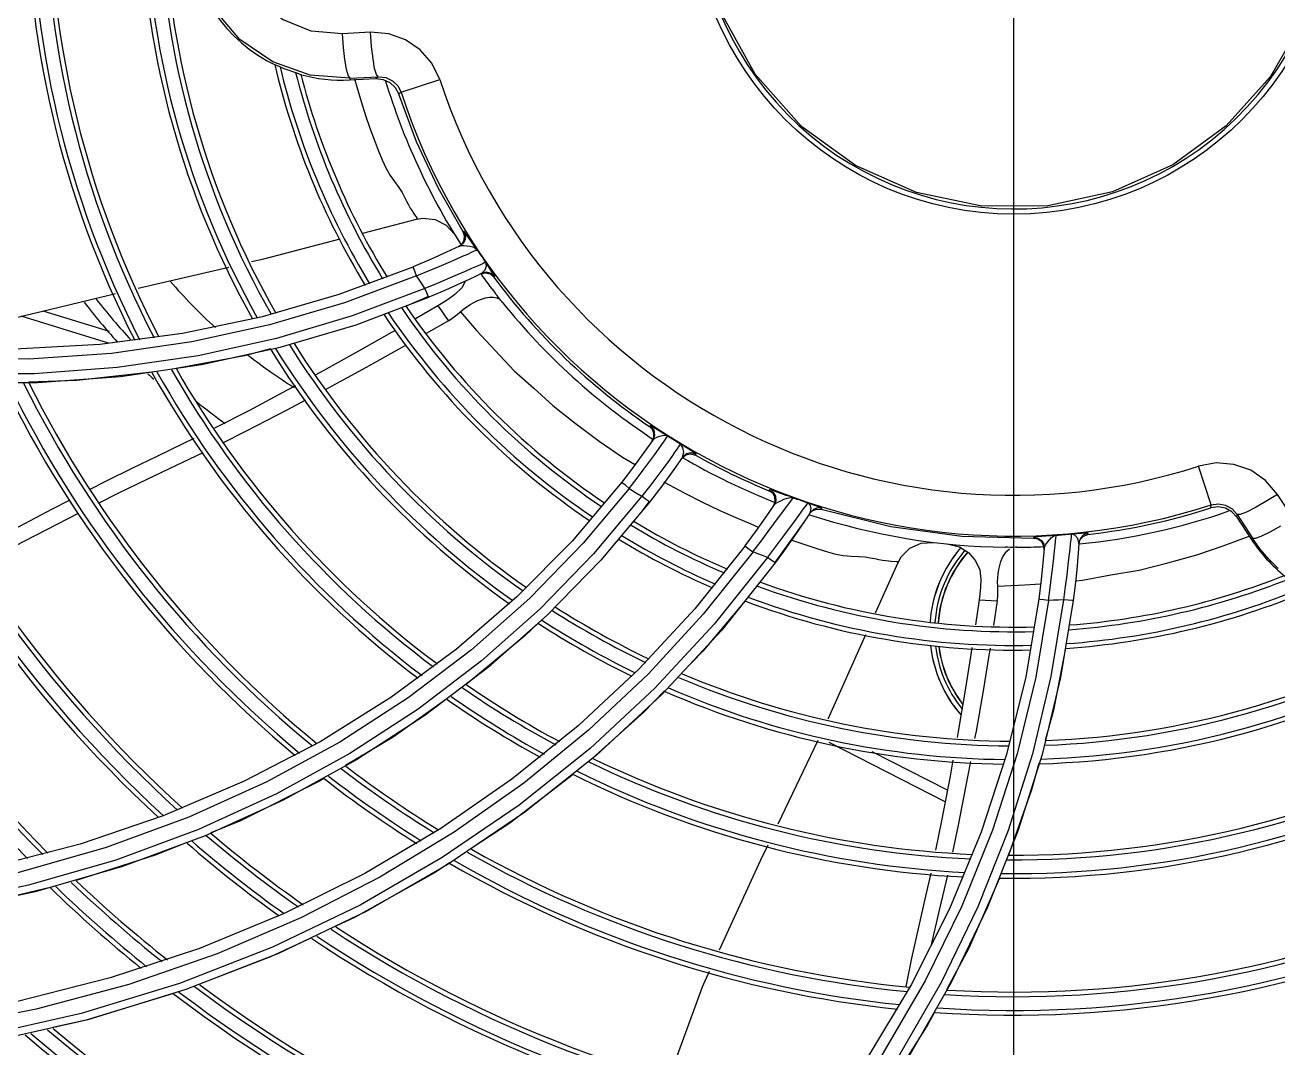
# Model space of a CAD drawing. Header units: metres. Extents: x -367 to 374, y -238 to 224.
# Drawn here: x 348.5686 to 348.6785, y 176.6594 to 176.7491 of the extents above; entities that cross this region are included whole.
import ezdxf
from ezdxf.enums import TextEntityAlignment as Align

# ---------------------------------------------------------------- set-up
doc = ezdxf.new("R2010")
doc.units = ezdxf.units.M
for name, color, linetype in [('ELE-ALIMENTADORES', 160, 'Continuous'), ('LA_BAU_BASES GERAIS_R00$0$ARQ-XREF-ATT', 8, 'Continuous'), ('LA_BAU_BASES GERAIS_R00$0$BASE', 253, 'Continuous'), ('LA_BAU_BASES GERAIS_R00$0$dutos', 31, 'Continuous')]:
    doc.layers.add(name, color=color, linetype=linetype)
doc.styles.add('LA_BAU_BASES GERAIS_R00$0$R60-125-RS', font='romans.shx', dxfattribs={"height": 0.19})
doc.styles.add('LA_BAU_BASES GERAIS_R00$0$R80-100-RS', font='romans.shx', dxfattribs={"height": 0.203})

# ---------------------------------------------------------------- blocks, each defined once
blk = doc.blocks.new('LA_BAU_BASES GERAIS_R00$0$A$C2E3D5B4E')
at = {"layer": 'LA_BAU_BASES GERAIS_R00$0$dutos', "color": 251}
for p, q in [((-18.09466975517489, -1.411698769665861), (-18.09466975517489, -0.9613959335153481)), ((-18.15107520845197, -1.201505831412021), (-18.15356658342648, -1.201641752663988)), ((-18.15356658341625, -1.201641752662624), (-18.15347647675321, -1.202840013029061)), ((-18.15347647675321, -1.202840013029061), (-18.15335543988044, -1.203887421832121)), ((-18.15288802080147, -1.205535843847599), (-18.15041650158116, -1.205401005859756)), ((-18.15288802080147, -1.205535843847599), (-18.1528802971128, -1.205682923743723)), ((-18.15288029711792, -1.205682923743723), (-18.15060368993034, -1.205563370978041)), ((-18.15041650158116, -1.205401005859756), (-18.15060368993034, -1.205563370978041)), ((-18.14839984347896, -1.206763066599876), (-18.14500171515749, -1.205646453842462)), ((-18.14839984480318, -1.206763066966857), (-18.14860004195077, -1.206932517296252)), ((-18.15174539610484, -1.219107675868315), (-18.1470295747572, -1.217883746680116)), ((-18.1470295747572, -1.217883746680116), (-18.14703368989581, -1.217884898529235)), ((-18.1429654885485, -1.219002820015874), (-18.14287999251189, -1.218962149326842)), ((-18.14283863549736, -1.219357854972884), (-18.1429654885485, -1.219002820015874)), ((-18.14286773466063, -1.219731489058802), (-18.14283863549736, -1.219357854972884)), ((-18.1433462711384, -1.220290201389332), (-18.14304652933436, -1.220060966953213)), ((-18.14304652933436, -1.220060966953213), (-18.14286773466063, -1.219731489058802)), ((-18.17143759242447, -1.223941613148043), (-18.16351024692824, -1.222083422693856)), ((-18.15382184708574, -1.224473890066463), (-18.14733878755987, -1.22206292997015)), ((-18.14177626568096, -1.222031038464763), (-18.1422154737229, -1.222223674927307)), ((-18.14130112961811, -1.222637133318301), (-18.14180955169195, -1.222881466180013)), ((-18.14139597819292, -1.222683011633478), (-18.14099402543127, -1.222593407932607)), ((-18.14130101717569, -1.222637395215486), (-18.14102250741109, -1.222338998872317)), ((-18.14099402543127, -1.222593407932607), (-18.14059563622243, -1.222691384468533)), ((-18.14059563622243, -1.222691384468533), (-18.14028139861773, -1.222956966631216)), ((-18.14028139876905, -1.222956966741719), (-18.14018641366283, -1.22291081469956)), ((-18.16056046213725, -1.226421170480251), (-18.15382184708574, -1.224473890066463)), ((-18.15234757618384, -1.227144982690504), (-18.14595570598919, -1.224736619940529)), ((-18.14597971825469, -1.224680727913153), (-18.1479583248572, -1.225530175928895)), ((-18.17396071560847, -1.227732259897664), (-18.17979669175656, -1.225943610851289)), ((-18.14516380351733, -1.225495068199223), (-18.1471434143009, -1.226632276104908)), ((-18.17405516415681, -1.228749220025463), (-18.18170433804733, -1.226404849994367)), ((-18.16755568105771, -1.227887605041985), (-18.16056046213725, -1.226421170480251)), ((-18.15900128608826, -1.229120608524397), (-18.15234757618384, -1.227144982690504)), ((-18.14424307740251, -1.22679038647783), (-18.1461892597398, -1.227915168841434)), ((-18.17480052619953, -1.228848030206052), (-18.16755568105771, -1.227887605041985)), ((-18.1658925346203, -1.230639693904038), (-18.15900128608826, -1.229120608524397)), ((-18.17299566610927, -1.23167896289641), (-18.1658925346203, -1.230639693904038)), ((-18.18777126917348, -1.232232412062046), (-18.18029191973119, -1.232217166091402)), ((-18.18029191973119, -1.232217166091402), (-18.17299566610927, -1.23167896289641)), ((-18.1266079585663, -1.236077288008516), (-18.12655244740336, -1.235997696835227)), ((-18.12635966242453, -1.236330733153579), (-18.1266079585663, -1.236077288008516)), ((-18.12637639674415, -1.237337171346724), (-18.12623444817814, -1.237011671553034)), ((-18.12614885976575, -1.238521666237546), (-18.12579719782514, -1.238029020825877)), ((-18.12437855382166, -1.238294227266749), (-18.12466273821474, -1.238694859344548)), ((-18.12376963319946, -1.238843475051624), (-18.12343824958316, -1.23855437201081)), ((-18.12371206956459, -1.238760888437071), (-18.12361253242716, -1.238333994628363)), ((-18.12343824958316, -1.23855437201081), (-18.12301145866809, -1.238456628730717)), ((-18.12301145866809, -1.238456628730717), (-18.12258769873279, -1.238572608039419)), ((-18.12258770563653, -1.238572620274397), (-18.12253028984128, -1.238489765725888)), ((-18.07736025600025, -1.242950108298999), (-18.07845498353572, -1.239544872386148)), ((-18.12904463459097, -1.240950440858057), (-18.1334061771056, -1.246109504272852)), ((-18.11608342438319, -1.241617184537233), (-18.11613553161385, -1.241694863926284)), ((-18.11580942466014, -1.241923084265352), (-18.11613553161385, -1.241694863926284)), ((-18.07153471436993, -1.242023168124604), (-18.0725563684781, -1.242655779484892)), ((-18.07017984140361, -1.244118339500517), (-18.07153471436993, -1.242023168124604)), ((-18.17669921263814, -1.243701280979792), (-18.18233928764096, -1.246596994661729)), ((-18.12659755441382, -1.242690824098815), (-18.1308723010925, -1.24778221732339)), ((-18.12664239908349, -1.242657074770875), (-18.12727529647884, -1.243498041839928)), ((-18.11567706382436, -1.242953569646659), (-18.11573021059928, -1.243032263843531)), ((-18.11572963318042, -1.243031408112699), (-18.11558575237098, -1.242661325475353)), ((-18.11520547973919, -1.243934020224231), (-18.1143153032757, -1.242735963386792)), ((-18.11312172864609, -1.243297588085795), (-18.11355957706598, -1.243885035223855)), ((-18.11287653558929, -1.242966492452695), (-18.11312172864609, -1.243297588085795)), ((-18.11251304807104, -1.243612773471057), (-18.11282791331416, -1.244090163351018)), ((-18.1125739481962, -1.243705732883143), (-18.11229857062381, -1.243436243060557)), ((-18.11223808905686, -1.243343118456494), (-18.11251304807104, -1.243612773471057)), ((-18.11251286569779, -1.243612902253687), (-18.11242825753743, -1.243271232214454)), ((-18.11229857062381, -1.243436243060557), (-18.11193709625684, -1.243306667154854)), ((-18.11193709625684, -1.243306667154854), (-18.11155360412477, -1.243339818256288)), ((-18.11155323362709, -1.243339951088444), (-18.1114928321789, -1.243246382074346)), ((-18.0773795641619, -1.243211660543864), (-18.07736025380382, -1.242950109033416)), ((-18.0725563684781, -1.242655779484892), (-18.07347328123819, -1.243176030143502)), ((-18.11307181432187, -1.24445558665883), (-18.11563089736433, -1.247987639137762)), ((-18.07509406166059, -1.244027414594427), (-18.07507278488242, -1.24378053460822)), ((-18.07509406166059, -1.244027414594427), (-18.07385222233529, -1.245939237871596)), ((-18.07507278488242, -1.24378053460822), (-18.0737287092611, -1.245859009002913)), ((-18.07219497487085, -1.24530735362822), (-18.07123933143225, -1.244771971730813)), ((-18.09292756085404, -1.245880518319325), (-18.09292003454789, -1.245786139632116)), ((-18.09255666503634, -1.245948177833895), (-18.09292756085404, -1.245880518319325)), ((-18.08894768421067, -1.246256304937276), (-18.08906026529883, -1.245876761458646)), ((-18.08883228902914, -1.245968475281359), (-18.08854824576758, -1.245672449271012)), ((-18.08854824576758, -1.245672449271012), (-18.08816112447312, -1.245533101551416)), ((-18.08816112445277, -1.245533101740136), (-18.08815360055894, -1.245427763540818)), ((-18.07427012262519, -1.245783699363244), (-18.07396308698367, -1.245661250099317)), ((-18.07385222234211, -1.245939237861137), (-18.0737287092611, -1.245859009002913)), ((-18.1334061771056, -1.246109504272852), (-18.13823835125481, -1.250996631337046)), ((-18.11821010042445, -1.246528774483693), (-18.12263719411135, -1.252053032334686)), ((-18.09200304717513, -1.246853976402861), (-18.09205169911684, -1.246479775170599)), ((-18.08894797535277, -1.246256319988959), (-18.08899060684178, -1.246819030638278)), ((-18.08895566624517, -1.246361378289919), (-18.08883228902914, -1.245968475281359)), ((-18.1308723010925, -1.24778221732339), (-18.1355870157156, -1.252619070069784)), ((-18.11558306961729, -1.248022258250501), (-18.12030819101938, -1.253945940494475)), ((-18.10678391163083, -1.252404637284769), (-18.10481015495577, -1.247986492558255)), ((-18.10481015495577, -1.247986492558255), (-18.10481149446525, -1.247989605938699)), ((-18.13823835125481, -1.250996631337046), (-18.1435335102085, -1.255578207963651)), ((-18.0977039965959, -1.251272522701299), (-18.0980368907525, -1.253450337260517)), ((-18.09611720296823, -1.251360367193399), (-18.09643948386497, -1.253505557789765)), ((-18.0924640325303, -1.251197996648614), (-18.09361534416939, -1.258007722136142)), ((-18.09029830462634, -1.251252362420644), (-18.09140596805605, -1.257998898364974)), ((-18.08945704906012, -1.25133713870008), (-18.09056582679307, -1.258069528815383)), ((-18.12263719411135, -1.252053032334686), (-18.12753071071313, -1.257328299780227)), ((-18.1355870157156, -1.252619070069784), (-18.14073365620175, -1.257170754341303)), ((-18.12030819101938, -1.253945940494475), (-18.1255500834643, -1.259590399385786)), ((-18.12753071071313, -1.257328299780227), (-18.13287950076062, -1.262318048135683)), ((-18.09361534416939, -1.258007722136142), (-18.09530184316043, -1.264831999913611)), ((-18.09140596805605, -1.257998898364974), (-18.09302202219817, -1.264756285550618)), ((-18.09056582679307, -1.258069528815383), (-18.09218066539074, -1.264817636674877)), ((-18.1255500834643, -1.259590399385786), (-18.13129423676764, -1.264912697466286)), ((-18.15550412585822, -1.263701987635329), (-18.16215402834268, -1.267168240726448)), ((-18.11532471675866, -1.270892883334625), (-18.11182823038962, -1.263565178783836)), ((-18.10067874709739, -1.268972271970767), (-18.11087014102986, -1.263770620610273)), ((-18.10048435533486, -1.267948773012165), (-18.10707676935465, -1.264584028250908)), ((-18.1523043004953, -1.265305315471494), (-18.15872875585933, -1.268834705011784)), ((-18.13129423676764, -1.264912697466286), (-18.13753029000111, -1.269875343873707)), ((-18.09530184316043, -1.264831999913611), (-18.0975312567723, -1.271627034229084)), ((-18.09302202219817, -1.264756285550618), (-18.09515786296947, -1.271497923146569)), ((-18.09218066539074, -1.264817636674877), (-18.0943100875478, -1.271545310444878)), ((-18.16215402834268, -1.267168240726448), (-18.16925325757097, -1.270198782386331)), ((-18.15515600391041, -1.266929205595432), (-18.15555963435224, -1.267170980101753)), ((-18.15872875585933, -1.268834705011784), (-18.16557304523917, -1.271962708730541)), ((-18.13753029000111, -1.269875343873707), (-18.14425324691888, -1.274445399462536)), ((-18.16925325757097, -1.270198782386331), (-18.17652735031925, -1.272674532893404)), ((-18.16557304523917, -1.271962708730541), (-18.17283200376198, -1.274655539435742)), ((-18.14491331993793, -1.271312427850432), (-18.15156915395187, -1.275246199428864)), ((-18.17652735031925, -1.272674532893404), (-18.18419509677346, -1.27466778861907)), ((-18.14425324691888, -1.274445399462536), (-18.15145716897905, -1.278588094967006)), ((-18.15156915395187, -1.275246199428864), (-18.15865650944693, -1.278772914855097)), ((-18.15865650944693, -1.278772914855097), (-18.16608177083947, -1.281826742698911)), ((-18.15145716897905, -1.278588094967006), (-18.1591360531811, -1.282267343157571)), ((-18.16608177083947, -1.281826742698911), (-18.17390421165612, -1.28441249279075)), ((-18.1591360531811, -1.282267343157571), (-18.16728000897899, -1.285443864319575)), ((-18.17390421165612, -1.28441249279075), (-18.18215733339161, -1.286505744113754)), ((-18.16728000897899, -1.285443864319575), (-18.17587502597519, -1.288075993552127)), ((-18.10366918818033, -1.285024235251228), (-18.10758211613665, -1.291534995216978)), ((-18.10102863307463, -1.284805883091565), (-18.10478214475904, -1.291310353130655)), ((-18.10014605511424, -1.284811497295948), (-18.10387368351314, -1.291298408395676)), ((-18.17587502597519, -1.288075993552127), (-18.18490098042753, -1.290120070079126))]:
    blk.add_line(p, q, dxfattribs=at)
for points in [[(-18.07606343199916, -1.16842686857234), (-18.07217094953057, -1.172756858423952), (-18.06926950573768, -1.177792606956416), (-18.06747973062579, -1.183313813541815), (-18.06687503561443, -1.189042062782562), (-18.06747145787745, -1.194810163293084), (-18.06925957891031, -1.20034814797117), (-18.07215915911559, -1.205390005037941), (-18.07603769159266, -1.209712716622278), (-18.08072561883262, -1.213133332698533), (-18.0860206462529, -1.215506255845128), (-18.09168735420326, -1.216728114861496), (-18.09746808437671, -1.216750209158079), (-18.10318278378998, -1.215559277680939), (-18.10853232477962, -1.213196214275001), (-18.11326877013289, -1.209767230606474)], [(-18.11326877013289, -1.209767230606474), (-18.11735288068553, -1.205166760391592), (-18.12031458617719, -1.199807193879849), (-18.12202846037417, -1.193946650405621), (-18.12242227198556, -1.187859189860035), (-18.12147778691235, -1.181826671041279), (-18.11923132304264, -1.176130176157301), (-18.11577363357856, -1.171041288950335)], [(-18.16253088990061, -1.202135906817318), (-18.16480118941524, -1.199482710126802), (-18.16630452166567, -1.196336024851178), (-18.16694152917466, -1.19291224029638), (-18.1666711189464, -1.189438249119746), (-18.16550956291314, -1.186149499738065), (-18.16353207902705, -1.183269470631501)], [(-18.15356658342648, -1.201641752663988), (-18.15629308725261, -1.201392178457525), (-18.15880064744294, -1.200389254041681), (-18.16090988985809, -1.19872747801918), (-18.16247040906285, -1.196529229273608)], [(-18.15041647752116, -1.205401004549174), (-18.15056386097967, -1.205201750032927), (-18.15071239080669, -1.204671649598993), (-18.15085638740425, -1.203835244981917), (-18.15098220264156, -1.202747273464581), (-18.15107520829895, -1.2015058314052)], [(-18.145001700286, -1.205646495150347), (-18.14569279329805, -1.204215191014725), (-18.14670967610675, -1.203035899384474), (-18.14799541267814, -1.202155799019408), (-18.14945948262232, -1.201634310067391), (-18.15107520845197, -1.201505831412021)], [(-18.15288802080659, -1.2055358437471), (-18.1563642466416, -1.205267622948838), (-18.15965242254504, -1.204108686383904), (-18.16253088990061, -1.202135906817318)], [(-18.15335543988044, -1.203887421832121), (-18.15320849178431, -1.204746000283819), (-18.15304730734192, -1.205322423695804), (-18.15288802079635, -1.205535843847599)], [(-18.15900782982362, -1.204526661929037), (-18.15917225912165, -1.204466529820536), (-18.15929853095781, -1.204421479910877), (-18.15938783301704, -1.204392260597331)], [(-18.1572570165514, -1.20519342334245), (-18.15735094526121, -1.205154255835794), (-18.1574801926439, -1.205103502830013), (-18.15764562896379, -1.205039693422066)], [(-18.15246976524747, -1.205571793228671), (-18.15227983293642, -1.206273430101817), (-18.15189646308806, -1.207581241335163), (-18.15150652801833, -1.208790598170879), (-18.15112253916425, -1.209900918298615), (-18.15075171013234, -1.210918252449744), (-18.15040057203885, -1.211848302258829), (-18.15006218885014, -1.212694628576344), (-18.14971689428614, -1.213443954489037), (-18.14934721710677, -1.21407397789352), (-18.14896063943536, -1.214599452195387), (-18.14860538359881, -1.215101010454589), (-18.14831250863028, -1.215561137851807), (-18.14809876081563, -1.215955678567013), (-18.14792337481367, -1.216315773872509), (-18.14775107674302, -1.216635872523682), (-18.1475865793841, -1.216915745532958), (-18.14743428773261, -1.217157019565263), (-18.14729813382303, -1.217361652634906), (-18.14718278679209, -1.217531277684145), (-18.1470187174076, -1.217769509375728)], [(-18.15060369048626, -1.205563360376971), (-18.14995721934133, -1.20563530502767), (-18.1493701180442, -1.205909411457185), (-18.14890160671268, -1.20635673649457), (-18.14860006601759, -1.206932473243057)], [(-18.15041650179705, -1.205401003039867), (-18.14974741873345, -1.205473435446208), (-18.14914871483802, -1.205756633935096), (-18.14868501845319, -1.206208812619195), (-18.14839984480318, -1.206763066966857)], [(-18.14296273606965, -1.219007266249889), (-18.14515734133909, -1.215130783052416), (-18.1470393882496, -1.211099060303411), (-18.14860005478226, -1.206932469531864)], [(-18.1470338662308, -1.217884945122648), (-18.14647459904199, -1.217793295134641), (-18.14539994389565, -1.217915712502133), (-18.1444378706484, -1.218411801945138), (-18.14371461519011, -1.219216822881833)], [(-18.1470187174076, -1.217769509375728), (-18.14699029914846, -1.217836936387528), (-18.14700937973407, -1.217874973228561), (-18.1470295747572, -1.217883746680116)], [(-18.14287999251189, -1.218962149326842), (-18.14275305567844, -1.219317123445933), (-18.14278190723462, -1.219690572138177), (-18.14296026035277, -1.220019884320834), (-18.1432594018969, -1.220249051224698)], [(-18.14215703636921, -1.219970739062035), (-18.14255289180812, -1.219400157329972), (-18.14269947732339, -1.219190751344456), (-18.14280068457072, -1.219051310288421), (-18.14285827373101, -1.218979382015903), (-18.14288135221716, -1.21895995355743)], [(-18.16150063400244, -1.221612364183045), (-18.16042023632474, -1.22135911615004), (-18.15373948933063, -1.219625216445991)], [(-18.14325932670965, -1.220249016599325), (-18.14439941885348, -1.220780395184818), (-18.14577065037008, -1.221394317674537), (-18.14733874770184, -1.222062966545479)], [(-18.14355882656764, -1.221389519447428), (-18.14299679304168, -1.221142834757472), (-18.14255031025834, -1.220945689015196), (-18.14220747086688, -1.220792619312022), (-18.14195716400491, -1.220679163013926), (-18.14179593014035, -1.220604478697339), (-18.14172858910217, -1.220572825291299)], [(-18.14325933129794, -1.220249001923264), (-18.14309385837726, -1.220206380951993), (-18.14288192591982, -1.220200914065742)], [(-18.14288192591982, -1.220200914065742), (-18.14263527542687, -1.220221142844082), (-18.14237013729667, -1.220263253556084), (-18.14211347891739, -1.220327704273302), (-18.14189488996601, -1.220428162392807), (-18.14172856534822, -1.22057281466158)], [(-18.14172867551099, -1.220572893841734), (-18.14193884646011, -1.220280437106965), (-18.14215703636921, -1.219970739062035)], [(-18.14703197660094, -1.222860729444335), (-18.14598359286174, -1.222429401205034), (-18.14505569974403, -1.222037702476143), (-18.14424563327236, -1.221688976071334), (-18.14355882656764, -1.221389519447428)], [(-18.14097562844256, -1.221670709992111), (-18.14104256603719, -1.221701997097796), (-18.14120043750188, -1.221774504725715), (-18.14144323631058, -1.221883701716877), (-18.14177626568096, -1.222031038464763)], [(-18.14102250741109, -1.222338998872317), (-18.1409098313037, -1.221983906371122), (-18.14097575706717, -1.221670800448635)], [(-18.1401864140845, -1.222910814908289), (-18.14025288903008, -1.222778727629873), (-18.14042920170027, -1.222503963737552), (-18.14067941193309, -1.222124561539829), (-18.14097590896654, -1.221670565417924)], [(-18.14703212103052, -1.222860473510707), (-18.14719710679844, -1.222454977686255), (-18.14730714476173, -1.222168160510762), (-18.14733878685945, -1.222062921272652)], [(-18.1422154737229, -1.222223674927307), (-18.14278076562789, -1.22247059809041), (-18.14347667404729, -1.222773496838442), (-18.14429722761236, -1.223127121265122), (-18.14523825101321, -1.223525616920767), (-18.14630253564303, -1.223965266324456)], [(-18.14018641366283, -1.22291081469956), (-18.14050091253409, -1.222645071248451), (-18.14089941165241, -1.222547225491041), (-18.14130112961811, -1.222637133318301)], [(-18.14703150154196, -1.222858328217796), (-18.15336278089433, -1.225228370332559), (-18.15993803079095, -1.227163485932294), (-18.16675110266272, -1.228645865531405), (-18.17379536119245, -1.229653077931005), (-18.18105332833341, -1.230159111055571), (-18.1884932752389, -1.230138094998154), (-18.19609566551151, -1.229566258308921)], [(-18.14630285170028, -1.223963315022218), (-18.14654856584002, -1.223596774907207), (-18.14679162325285, -1.223228607499721), (-18.14703150154196, -1.222858328217796)], [(-18.14179984224404, -1.222876799606809), (-18.14242274458979, -1.223171219511357), (-18.14314363388871, -1.223504986839259), (-18.1439740254566, -1.223880247480508), (-18.14491362324009, -1.224293109096095), (-18.14595569765413, -1.224736678743)], [(-18.14278748518643, -1.223340092173828), (-18.14308183837511, -1.223897104403193), (-18.14368382700627, -1.224498046355336)], [(-18.14630285170028, -1.223963315022218), (-18.15268699245019, -1.226375502340204), (-18.15932671815426, -1.22835028743674), (-18.16620342389263, -1.229868506975151), (-18.17329712345895, -1.230907389756965), (-18.18058578847524, -1.231444567456208), (-18.18805870170661, -1.231457538052553)], [(-18.18336169455426, -1.226805572967521), (-18.17402533769678, -1.224548187388507), (-18.17344424738167, -1.224411978302385)], [(-18.14595569765413, -1.224736678743), (-18.14601144866197, -1.224633166923638), (-18.14613930041685, -1.224348938026367), (-18.14630303127535, -1.223965455598034)], [(-18.14368380349879, -1.224498078437307), (-18.14422558314459, -1.224889942755169), (-18.14473812976814, -1.225235755913388), (-18.14516380351733, -1.225495068199223)], [(-18.14319977358412, -1.22601684576756), (-18.14292420013373, -1.225781236923638), (-18.1426370796645, -1.225565195666775), (-18.14233474089679, -1.225366079774346), (-18.1420142526556, -1.225184085782701), (-18.14167683444623, -1.22502342408751), (-18.14132959022913, -1.224891410503631), (-18.14098044333309, -1.224794983742129)], [(-18.14098044333309, -1.224794983742129), (-18.14063829866154, -1.224740886133702), (-18.14031128020508, -1.224736115582061), (-18.14000977929652, -1.224790174368252), (-18.13975031811367, -1.224917189994528)], [(-18.13975029944436, -1.224917221403473), (-18.13986526388555, -1.224751602225922), (-18.13998375485392, -1.224588531485722), (-18.14010574771817, -1.224428042392162)], [(-18.13949231285551, -1.225203310350651), (-18.13957471169772, -1.225104729265865), (-18.13966075840722, -1.225009314691022), (-18.13975029944436, -1.224917221403473)], [(-18.14516380537202, -1.225495072235105), (-18.14486238937457, -1.22592619390042), (-18.14455549147476, -1.22635798111213), (-18.14424307740251, -1.22679038647783)], [(-18.14424307727506, -1.226790386105392), (-18.14393200462462, -1.226595255095333), (-18.14358184123273, -1.226340047530527), (-18.14319970220322, -1.226016912177499)], [(-18.14319970220322, -1.226016912177499), (-18.14177709784178, -1.227654712159335), (-18.14015198585821, -1.229412189927359), (-18.13848322050092, -1.231184480821582), (-18.1367566395802, -1.232713159257116), (-18.13509779733067, -1.234214456086818), (-18.13312021633942, -1.235776546253135), (-18.13103018173888, -1.237340437504997), (-18.12897158918463, -1.238747230939396), (-18.12793023295387, -1.239381544306241)], [(-18.14889833619236, -1.227636881578462), (-18.14923887219663, -1.227831821499592), (-18.1518781722757, -1.229324775165594), (-18.15497218429857, -1.231042896949191), (-18.15587420150189, -1.231532966344446)], [(-18.18983395463226, -1.229138615826002), (-18.18223654637461, -1.229272113406466), (-18.17480052619953, -1.228848030206052)], [(-18.15983958308243, -1.229272562168433), (-18.16212370997334, -1.229873156483961), (-18.16810796549714, -1.230980276003436)], [(-18.14795367245165, -1.228923346872932), (-18.14859372215358, -1.22928903880819), (-18.15145639693503, -1.230889331620517), (-18.15479143754931, -1.232705651091862), (-18.15498676890684, -1.23280953757893)], [(-18.17024396111378, -1.231308584135775), (-18.17682451121595, -1.232026874549945), (-18.18105028766365, -1.232172794919904)], [(-18.15765339502821, -1.232499608991645), (-18.15837507545007, -1.23289170072411), (-18.16175046733531, -1.234681008095492), (-18.16475257071693, -1.236221351502252)], [(-18.15678578805841, -1.233766341361559), (-18.15842471496228, -1.234638000488474), (-18.16202772906013, -1.236504577304629), (-18.16395229213231, -1.237464849765445)], [(-18.12501531163423, -1.23689622162027), (-18.12540036521125, -1.236669448891178), (-18.12575341128934, -1.236457353358844), (-18.12605012829817, -1.236277840279115), (-18.12627699684026, -1.236141897838195), (-18.12643224277986, -1.236052165438366), (-18.12652097406203, -1.236006047449962), (-18.12655266369325, -1.235997549770843)], [(-18.12655244740336, -1.235997696835227), (-18.12624343382947, -1.236360217577101), (-18.12616159699053, -1.236817302274801), (-18.12631977835008, -1.237256004409744)], [(-18.12623444817814, -1.237011671553034), (-18.12622898068662, -1.236658637490734), (-18.12635966242453, -1.236330733153579)], [(-18.12631984210145, -1.237256077126574), (-18.12618115689713, -1.237123350342415), (-18.12598014936566, -1.23701041795465)], [(-18.12598014936566, -1.23701041795465), (-18.12573723037281, -1.236914199287355), (-18.12547944346659, -1.236845457108473), (-18.12523438594656, -1.236833436324275), (-18.12501520505157, -1.23689608035437)], [(-18.12579719782514, -1.238029020825877), (-18.12551987425809, -1.237634544733908), (-18.1253082881891, -1.237328790870095), (-18.12515465377453, -1.237103592689607), (-18.12501522275534, -1.236896090703965)], [(-18.16657801621272, -1.237124388518339), (-18.16747064914409, -1.237565432283361), (-18.16982032551073, -1.238700299554864), (-18.17200892101027, -1.239759896857947), (-18.17418678289062, -1.240837055672444), (-18.17563402678365, -1.241576858128326)], [(-18.12631983534902, -1.237256088175116), (-18.12709929648111, -1.238356760632712), (-18.12801308383041, -1.239601092343207), (-18.12904463459097, -1.240950440858057)], [(-18.12389219411386, -1.237591006214814), (-18.12403077300246, -1.237794560072132), (-18.12418119836161, -1.238012355467788), (-18.12437855382166, -1.238294227266749)], [(-18.12253231209593, -1.23848862616768), (-18.12266170232374, -1.238385461667974), (-18.12297970217458, -1.238178386701463), (-18.12339926105199, -1.2379106709447), (-18.12389248948728, -1.237590967111544)], [(-18.12361253242716, -1.238333994628363), (-18.12367731881443, -1.237897501154009), (-18.12389226263031, -1.237591115833482)], [(-18.16578857972536, -1.238371619110865), (-18.1681077545079, -1.239486136066887), (-18.17068221789009, -1.240713153764489), (-18.17323670689791, -1.241953556711621), (-18.17490639088783, -1.242792494641151)], [(-18.12838702006627, -1.241492780883789), (-18.12770010469478, -1.240609164679597), (-18.12709980768022, -1.23981732988085), (-18.12658235587276, -1.239118830752147), (-18.12614885976575, -1.238521666237546)], [(-18.12466273821474, -1.238694859344548), (-18.12501693566094, -1.239187499673505), (-18.12545559480805, -1.2397890997633), (-18.12597867676391, -1.24049375454814), (-18.12658582039433, -1.241294270623428), (-18.12728058611913, -1.242188653198525)], [(-18.12371216524684, -1.238760642193654), (-18.12447072600071, -1.239839181400555), (-18.12544195928604, -1.241171761521116), (-18.12659752789227, -1.24269087438978)], [(-18.12253028984128, -1.238489765725888), (-18.12295437706734, -1.238373686877537), (-18.12338122926712, -1.238471540135095), (-18.12371226972652, -1.238760732983053)], [(-18.07153471436993, -1.242023168124604), (-18.07258503766263, -1.240794943158278), (-18.07388010404668, -1.23990958662597), (-18.07536408819419, -1.23938621913311), (-18.07691832810576, -1.239263649844531), (-18.07845497508333, -1.239544869768167)], [(-18.12838737841753, -1.241492782801458), (-18.13242482320243, -1.246304695680635), (-18.13711295386838, -1.251126276650382), (-18.14222904054327, -1.25565343587067), (-18.1477786129517, -1.259867294800358), (-18.15375690494534, -1.263737405164363), (-18.16016525923635, -1.267235880213036), (-18.16699941635181, -1.270329378384929)], [(-18.12838701224632, -1.241492786631341), (-18.12872894531313, -1.241221886578103), (-18.12896522733138, -1.241026749459422), (-18.1290446641658, -1.240950420990146)], [(-18.12534182179184, -1.240928923126546), (-18.12527970432882, -1.24096570061073), (-18.12358109381489, -1.241890926954682), (-18.12197022822988, -1.242712748620932), (-18.12044461863422, -1.243420758560831), (-18.119038349574, -1.244039860776127), (-18.11771790672924, -1.24461460558831), (-18.11708200373664, -1.244883481508793)], [(-18.12728125677052, -1.242188459874058), (-18.13151254726392, -1.247235713280759), (-18.13621330798912, -1.252066055251532), (-18.14135057496765, -1.256615332606259), (-18.14690879798297, -1.2608458764077), (-18.15289197353832, -1.264736067669389), (-18.15930865934126, -1.2682622724098), (-18.16614840456077, -1.271387321189366), (-18.17340640504699, -1.274076828375371), (-18.18107336632829, -1.276293366971174), (-18.1891340791484, -1.27799721358241), (-18.19757022028296, -1.279147930913211), (-18.20635904830613, -1.279704413813022), (-18.21547054899236, -1.279625588215083)], [(-18.17745427739669, -1.242518654426647), (-18.17904843503584, -1.243352395894533), (-18.18192942821042, -1.24486809777062), (-18.18515243308661, -1.246544009446723), (-18.18627890125811, -1.247121071390836)], [(-18.12659752789227, -1.24269087438978), (-18.12669786873607, -1.242627604824236), (-18.12694942450298, -1.242442434822976), (-18.12728058652374, -1.242188627566236)], [(-18.11608342438319, -1.241617184537233), (-18.11575728529112, -1.241845239803922), (-18.11556219160082, -1.242188790886019), (-18.11553303495407, -1.242582734396535), (-18.11567706382436, -1.242953569646659)], [(-18.11568459857597, -1.241737675789579), (-18.11591060313185, -1.241661278501113), (-18.1160407210798, -1.241622269493462), (-18.1160834195008, -1.241617186600877)], [(-18.11558575237098, -1.242661325475353), (-18.11561451190664, -1.242266977312909), (-18.11580942466014, -1.241923084265352)], [(-18.11400884833233, -1.242311022084039), (-18.11429028377245, -1.242219465804908), (-18.11463232901326, -1.242104510544948), (-18.11500685414285, -1.241975200879722), (-18.11568459857597, -1.241737675789579)], [(-18.1153524405596, -1.24270660841438), (-18.11510215656256, -1.242579814113185), (-18.11481918171285, -1.242453215334706), (-18.11452846574957, -1.242346020922184), (-18.11425475223689, -1.242291640736028), (-18.11400906789811, -1.242310909767355)], [(-18.1143153032757, -1.242735963386792), (-18.1141549032651, -1.242516521851201), (-18.11405201399248, -1.24237250541654), (-18.11400904741322, -1.242310857531436)], [(-18.11821014523798, -1.246528740692781), (-18.11723467417835, -1.245192745770225), (-18.11638629817878, -1.243989983341351), (-18.11567706583367, -1.242953573115017)], [(-18.11567706583367, -1.242953573115017), (-18.11555021368872, -1.24283007486946), (-18.1153524405596, -1.24270660841438)], [(-18.11272694915181, -1.242759635754908), (-18.11277125626737, -1.242821645572519), (-18.11287653558929, -1.242966492452695)], [(-18.11149283182533, -1.243246381554115), (-18.11153013269927, -1.243219767185735), (-18.11167129102296, -1.243159034612006), (-18.11192881826241, -1.243059705094481), (-18.1122931045569, -1.242923333784972), (-18.11272730421354, -1.242759529377679)], [(-18.11242825753743, -1.243271232214454), (-18.11250987596316, -1.242957486706189), (-18.11272695787102, -1.242759661662774)], [(-18.1114928321789, -1.243246382074346), (-18.11187662030147, -1.243213306517362), (-18.11223808905686, -1.243343118456494)], [(-18.09292233396218, -1.245880357716203), (-18.09921753698302, -1.245724887068434), (-18.10545170832154, -1.244874517443975), (-18.11155360906491, -1.243339834123788)], [(-18.07509405924827, -1.244027413028732), (-18.07553220542843, -1.24354686963369), (-18.07609905999379, -1.243233120094544), (-18.07673640531812, -1.243117102686199), (-18.0773795641619, -1.243211660543864)], [(-18.07736025380382, -1.242950109033416), (-18.07672689987248, -1.242855069696077), (-18.07609524481848, -1.242967834357557), (-18.07552473033957, -1.24328193072887), (-18.07507278247351, -1.243780533118922)], [(-18.07347328123819, -1.243176030143502), (-18.07425185128614, -1.243565547029164), (-18.07480988913846, -1.243778673090844), (-18.0750727971631, -1.243780515617516)], [(-18.11753616717681, -1.247057476770067), (-18.11682881999229, -1.24612199669599), (-18.11620698493982, -1.245288033608801), (-18.11520547973919, -1.243934020224231)], [(-18.11281728862866, -1.244074050445931), (-18.11321786469534, -1.244672625653664), (-18.11368687163531, -1.245360667930242), (-18.11423581495035, -1.246150499366365), (-18.11486678674407, -1.247038715951192), (-18.11558304396613, -1.248022310428667)], [(-18.11355957706598, -1.243885035223855), (-18.11393772001736, -1.244394502071088), (-18.11494350489386, -1.245757656785543)], [(-18.11494350489386, -1.245757656785543), (-18.11556667869411, -1.246597450323577), (-18.1162747891932, -1.24753890923165)], [(-18.09256310707815, -1.245737824557352), (-18.09277031668421, -1.245758154190924), (-18.09288465135364, -1.245774001725465), (-18.0929226160315, -1.245786219288846)], [(-18.09292003454789, -1.245786139632116), (-18.0925491495251, -1.245853696173242), (-18.09224015925633, -1.246065406698278), (-18.09204414310341, -1.246384521115658), (-18.09199524951146, -1.246758168733948)], [(-18.09094945456741, -1.245594445382892), (-18.0914174049002, -1.245640447977337), (-18.09186668935342, -1.245679788425321), (-18.09256310707815, -1.245737824557352)], [(-18.09184794401449, -1.246406777750224), (-18.0917065430001, -1.246202598095522), (-18.09153704203459, -1.245993621145033), (-18.09135280709302, -1.245803844386216), (-18.09115700674704, -1.245665511563118), (-18.09094943346201, -1.245594416494612)], [(-18.09162006392, -1.251331218470284), (-18.09146912969254, -1.250207681304062), (-18.0913444065751, -1.249208247681224), (-18.09124138238781, -1.248332339583783), (-18.09115731811562, -1.247587809893673), (-18.09108994188944, -1.246977740783393), (-18.09103743489914, -1.246492520715208), (-18.09099858055663, -1.246119089150568), (-18.09097168202288, -1.245845585510494), (-18.09095572898161, -1.245668597226256), (-18.09094943646414, -1.245594443488869)], [(-18.08962214883115, -1.245491298269087), (-18.08962852057334, -1.245564946196453), (-18.08964466305304, -1.245737947250916), (-18.08967149873467, -1.246002827203199), (-18.08971041945836, -1.246364901758795), (-18.08976319912722, -1.24684157231485), (-18.08983200826549, -1.247454584291233), (-18.08991764964117, -1.248208707906258), (-18.09002168280358, -1.249096143625763), (-18.09014709353494, -1.250110347723592), (-18.09029856782058, -1.251252376455966)], [(-18.08815360058782, -1.245427764011481), (-18.0882066287918, -1.245418713964852), (-18.08838463289169, -1.245422195163144), (-18.08870390570587, -1.245439033461196), (-18.08914395597594, -1.245465286550996), (-18.08962243122005, -1.245491364228826)], [(-18.08906026529883, -1.245876761458646), (-18.08930674669534, -1.245598761273129), (-18.08962215159875, -1.245491350179861)], [(-18.08925188213584, -1.249592793863656), (-18.08862697622521, -1.24953535518506), (-18.08615284822122, -1.24907870535543), (-18.08368486202869, -1.24865301902463), (-18.08116197289269, -1.248008134052441), (-18.07860935749738, -1.247318582493506), (-18.07630451601176, -1.246531382922228), (-18.07427012262519, -1.245783699363244)], [(-18.08815360055894, -1.245427763540818), (-18.08854098771485, -1.245567253977867), (-18.0888249752287, -1.245863440266646), (-18.08894797535277, -1.246256319988959)], [(-18.07372870931044, -1.24585900892788), (-18.07347761186782, -1.245866097603709), (-18.07295859415456, -1.24567898327922), (-18.07219497487085, -1.24530735362822)], [(-18.07146799697341, -1.248513095404348), (-18.07229727956428, -1.247696077468106), (-18.0730528086907, -1.246809213122276), (-18.0737287092611, -1.245859009002913)], [(-18.11821013320878, -1.246528752543497), (-18.11812026008704, -1.246609845938735), (-18.11786528390974, -1.246809563099021), (-18.11753684106338, -1.247057037992533)], [(-18.11419400019122, -1.246004430254004), (-18.1141185816216, -1.246031971610307), (-18.11307018285436, -1.246393472418902), (-18.11210223766568, -1.246708375251899), (-18.11120868220723, -1.24699156716332), (-18.11038514458892, -1.247220984448802), (-18.10963094023293, -1.247378241989452), (-18.10892955027498, -1.24743998846651), (-18.1082790323378, -1.24746263838523), (-18.10771046470359, -1.247506522439096), (-18.10725009752798, -1.247569796887262), (-18.10686275261514, -1.247649730171531), (-18.1065078953294, -1.247725862934374), (-18.10618642458883, -1.247779054566934), (-18.10589748885752, -1.247820570178817), (-18.10564144082423, -1.247849824665252), (-18.1054176335864, -1.247869200948742), (-18.10494848735766, -1.247901882086069)], [(-18.1048114090288, -1.247989434698582), (-18.10454005895554, -1.247503764590135), (-18.10377427468586, -1.246735983261431), (-18.10278471651191, -1.246290401877729), (-18.10170154039315, -1.246226029774959)], [(-18.10037798031112, -1.246373610080525), (-18.0994275622021, -1.246621702094387), (-18.09861538567122, -1.247131525246175), (-18.09801082400554, -1.247833536283622), (-18.09765513192076, -1.248648876612776), (-18.09756068756121, -1.249494217433664)], [(-18.0960770929496, -1.25006230992193), (-18.09608944478487, -1.249699718360432), (-18.0960792202211, -1.249340425805428), (-18.09604618268088, -1.248979726338519), (-18.0959883074122, -1.248615557896017), (-18.09590301037474, -1.248251610394334), (-18.09578891698845, -1.24789798714545), (-18.09564546503896, -1.247565213033511), (-18.09547287633097, -1.247264402545795), (-18.09527070941942, -1.247006161440993), (-18.09503798600724, -1.246804352015431)], [(-18.09477488974767, -1.246680323293447), (-18.09497791436752, -1.246666712174545), (-18.09518119121492, -1.246657531828703), (-18.09538502644807, -1.246652777384668)], [(-18.09438759087391, -1.246656524417347), (-18.09451759450087, -1.24665963199385), (-18.0946464348599, -1.246667560956382), (-18.09477488974767, -1.246680323293447)], [(-18.09205169911684, -1.246479775170599), (-18.09224763800523, -1.2461601954912), (-18.09255666503634, -1.245948177833895)], [(-18.09199524190399, -1.246758086306897), (-18.09210510088371, -1.248011127362304), (-18.09225904633547, -1.249505629145176), (-18.0924640325303, -1.251197996648614)], [(-18.09199525689792, -1.24675808294586), (-18.09194946412299, -1.246593538211698), (-18.09184794401449, -1.246406777750224)], [(-18.08898994165247, -1.246810245730273), (-18.08904626894355, -1.247494919291682), (-18.08911766046117, -1.248286068118603), (-18.08920786829083, -1.24919279495424), (-18.08932011661261, -1.250212910462039), (-18.0894570133961, -1.251337164346012)], [(-18.11627113882855, -1.247541054023429), (-18.12093298650711, -1.253394732129152), (-18.1261427779026, -1.259022998862008), (-18.13182539952243, -1.264307241015274), (-18.13805345303115, -1.26928163825886), (-18.14478162805869, -1.273868676353857), (-18.15199473891062, -1.278025310582223), (-18.15968121392325, -1.281712682566365), (-18.16784044350038, -1.284895777162717), (-18.17646246396907, -1.287532541015196), (-18.18552269163729, -1.289576104384821), (-18.19499305873478, -1.290980552848566), (-18.20484162992386, -1.291700933593518), (-18.21502948562306, -1.29169016727991)], [(-18.11753474859063, -1.247057607569047), (-18.12189853291875, -1.252515692529585), (-18.12670094516341, -1.25773961827889), (-18.13194839238417, -1.262690517588624), (-18.13762572064081, -1.267334131989344), (-18.14372594872248, -1.271644868182818), (-18.15024658182801, -1.275595355447138), (-18.15718265375926, -1.279154755189381)], [(-18.11627113882855, -1.247541054023429), (-18.11669244746042, -1.247383550035181), (-18.11711358391733, -1.247222616678016), (-18.11753474859063, -1.247057607569047)], [(-18.11558304396613, -1.248022310428667), (-18.1156829592137, -1.24796250743492), (-18.11593815497361, -1.247784286623471), (-18.11627515162945, -1.247539362716168)], [(-18.10494848735766, -1.247901882086069), (-18.10486200638377, -1.247913391220834), (-18.10481392213194, -1.247934838730714), (-18.10480514842527, -1.247971157757718), (-18.10481015495577, -1.247986492558255)], [(-18.09756069075377, -1.249494217302697), (-18.09759216778082, -1.250162060987975), (-18.09764138043886, -1.2507782567547), (-18.0977039965959, -1.251272522701299)], [(-18.09611723835349, -1.251360311190808), (-18.09607588925928, -1.250995029109333), (-18.09605711835752, -1.250561644380639), (-18.09607091270811, -1.250061388059464)], [(-18.09607091270811, -1.250061388059464), (-18.09368309534739, -1.24995367890341), (-18.09236134509251, -1.249856627001179)], [(-18.11821246813588, -1.251359746870264), (-18.12192393679163, -1.255777847923753), (-18.12379796981304, -1.257707071301127)], [(-18.09162007511281, -1.251330854488685), (-18.09274343196967, -1.258047515803526), (-18.09437725747841, -1.264771766273213), (-18.09652980454678, -1.271469185222657), (-18.09921186598558, -1.278113548076533), (-18.10243291163613, -1.284674722696025), (-18.10620497245679, -1.291127220829992), (-18.11054053555813, -1.29744379712082)], [(-18.09770397157024, -1.251272572332425), (-18.09717911803534, -1.251305897764439), (-18.0966501894917, -1.251335182816717), (-18.09611720296823, -1.251360367193399)], [(-18.09162006522899, -1.251331203702364), (-18.09205372299834, -1.25127133791301), (-18.09235713063015, -1.251223224948433), (-18.09246409130412, -1.251198007873597)], [(-18.09029830462634, -1.251252362420644), (-18.09073863230083, -1.251281890988309), (-18.09117910204702, -1.251308269220942), (-18.09162007511281, -1.251330854488685)], [(-18.0894570133961, -1.251337164346012), (-18.08957453311211, -1.251333690394574), (-18.08988460791034, -1.251302298676535), (-18.09029858212944, -1.251252351669962)], [(-18.13638436383576, -1.253304171578463), (-18.13754592959981, -1.254432258210898), (-18.14267764688873, -1.258699578755284)], [(-18.11094093015583, -1.2617056337196), (-18.11091108853702, -1.261643093632017), (-18.10762646348076, -1.254290642817693)], [(-18.1435335102085, -1.255578207963651), (-18.14928561297813, -1.259821380572873), (-18.15550412585822, -1.263701987635329)], [(-18.0983456013422, -1.255446347038912), (-18.09844244232829, -1.256072485434458), (-18.09894350453851, -1.259198745931542), (-18.09955149522841, -1.262801461070637), (-18.09964554370094, -1.263328340511805)], [(-18.09675044564028, -1.255512173536488), (-18.09684977909149, -1.256153037039155), (-18.09735813914619, -1.259250159690225), (-18.09797661167306, -1.262783135342204), (-18.09809777035355, -1.263437142818191)], [(-18.09013209223178, -1.255510917624349), (-18.09119259004899, -1.260949673300445), (-18.09191331239526, -1.263587555265701)], [(-18.14073365620175, -1.257170754341303), (-18.1463065160915, -1.261408341719459), (-18.1523043004953, -1.265305315471494)], [(-18.14438421090119, -1.259959617953598), (-18.14909291907622, -1.263297419715116), (-18.1532771457305, -1.265803770145965)], [(-18.12530501339836, -1.259258497388316), (-18.1271076015513, -1.26111417184228), (-18.13162247072091, -1.26513617692234)], [(-18.13287950076062, -1.262318048135683), (-18.13867442137735, -1.266988688264689), (-18.14491331993793, -1.271312427850432)], [(-18.100001779237, -1.265324047357069), (-18.10025067589891, -1.266718419120195), (-18.10099369739601, -1.270630527961828), (-18.1015252778368, -1.27321875750539)], [(-18.09846953073395, -1.265443883633168), (-18.09871697064307, -1.266779549810224), (-18.09954971097591, -1.271021461568751), (-18.10005326315934, -1.273382669948376)], [(-18.09247097050536, -1.265628613489923), (-18.09309925790501, -1.267928178657883), (-18.09512652390356, -1.273643111486933)], [(-18.13330396382912, -1.266567280754487), (-18.13885978612097, -1.270838921290022), (-18.14225559012664, -1.273079091839634)], [(-18.15555963435224, -1.267170980101753), (-18.16248717190149, -1.270627870784381), (-18.16507953176813, -1.271682013192901)], [(-18.16699941635181, -1.270329378384929), (-18.17425521958296, -1.27298333813377), (-18.18192607299477, -1.275160512070386), (-18.18998955494339, -1.276818242995148), (-18.19843707933148, -1.277916711441947), (-18.20724733437976, -1.278414031591808), (-18.21637269829682, -1.278268798298711)], [(-18.0975312567723, -1.271627034229084), (-18.10031546024447, -1.278365852368267), (-18.10366918818033, -1.285024235251228)], [(-18.09515786296947, -1.271497923146569), (-18.09782400902191, -1.27819253453589), (-18.10102863307463, -1.284805883091565)], [(-18.0943100875478, -1.271545310444878), (-18.09696190422017, -1.278218659974925), (-18.10014605511424, -1.284811497295948)], [(-18.16718257741604, -1.272537183662905), (-18.1698698994287, -1.273629940937724), (-18.17688822270759, -1.275876798739489)], [(-18.1204717907525, -1.281956562832136), (-18.11684024592591, -1.27406902898764), (-18.11620895024305, -1.272746001307212)], [(-18.14415559228667, -1.274332500127173), (-18.14541473549821, -1.275163141571909), (-18.15241545692663, -1.279086940338118), (-18.15412918327718, -1.279890868991686)], [(-18.17283200376198, -1.274655539435742), (-18.18049693002013, -1.276876662075381), (-18.18855368699235, -1.278587114476693)], [(-18.10195345014745, -1.275220107947177), (-18.10240107497782, -1.277238017463503), (-18.10302399036584, -1.279974547420522), (-18.10362478256218, -1.282683922369131), (-18.10413591751694, -1.285152975596418)], [(-18.10048884337334, -1.275396119889308), (-18.10119664679974, -1.278473317890246), (-18.10192570974766, -1.281625669634366)], [(-18.17915880334124, -1.276483943350911), (-18.18596028912498, -1.278103521792843), (-18.18958019978447, -1.278680564178728)], [(-18.09590907473819, -1.275657418744856), (-18.0985871724821, -1.281734398660944), (-18.10056450711738, -1.285447881326206)], [(-18.15718265375926, -1.279154755189381), (-18.16452790867265, -1.282291781721312), (-18.17228319929723, -1.284977615143532), (-18.18040019762429, -1.287167386804128), (-18.18892620124029, -1.288840921287999), (-18.19779640289744, -1.28994911659737), (-18.20693271278628, -1.290453849410994), (-18.21632063662923, -1.290300163306426)], [(-18.15625887411261, -1.280889931350146), (-18.15985538657378, -1.282577096528428), (-18.16606754255781, -1.284961749098045)], [(-18.12492010453479, -1.29327465579189), (-18.12196914592562, -1.285208743425926), (-18.12133518796043, -1.283831818410533)], [(-18.16835109197041, -1.285788215633772), (-18.17601776804941, -1.288114433593535), (-18.17892400134861, -1.288773232670053)], [(-18.10161294853049, -1.287416879866839), (-18.1021924344335, -1.288505168525887), (-18.10638856375647, -1.295147466565766), (-18.10764911539502, -1.296849637805451)]]:
    blk.add_lwpolyline(points, dxfattribs=at)
blk.add_circle((-18.09466975517489, -1.189107552631128), 0.02833751795285772, dxfattribs=at)
for centre, radius, start, end in [((-18.09466975517489, -1.189107552631128), 0.02788561605115119, 48.01740603501919, 46.99287367609058), ((-18.09466975517489, -1.189107552631128), 0.086569948886657, 179.1969833123292, 207.0756487040311), ((-18.09466975517489, -1.189107552631128), 0.0861598509950028, 179.3028592116811, 207.1735397161757), ((-18.09466975517489, -1.189107552631128), 0.08495980461619797, 179.611041887143, 207.4578284681334), ((-18.09466975517489, -1.189107552631128), 0.08454980329251813, 179.7157475507933, 207.5541870999433), ((-18.09466975517489, -1.189107552631128), 0.07657000331698352, 181.688294900359, 209.343343579227), ((-18.09466975517489, -1.189107552631128), 0.07615990542702929, 181.7859855578546, 209.4304097799904), ((-18.09466975517489, -1.189107552631128), 0.07495985904822447, 182.0696504763863, 209.6822150942827), ((-18.09466975517489, -1.189107552631128), 0.07454985772454462, 182.1657805036631, 209.7671918877414), ((-18.15358825093392, -1.192201573018053), 0.01349992651786922, 183.8283741102344, 244.5576673980837), ((-18.09466975517489, -1.189107552631128), 0.06657005774901001, 193.2107100135633, 211.300243864488), ((-18.09466975517489, -1.189107552631128), 0.06615995985905578, 193.4771828488217, 211.372039347739), ((-18.15358825093392, -1.192201573018053), 0.01346401321885258, 246.2639834562844, 252.4613052026017), ((-18.09466975517489, -1.189107552631128), 0.06495991348025096, 194.1972594321633, 211.5777094812228), ((-18.15358825093392, -1.192201573018053), 0.01349992651786922, 254.2306496891192, 273.0060445676349), ((-18.09466975517489, -1.189107552631128), 0.06454991215487112, 194.4247352588598, 211.6464065462054), ((-18.09466975517489, -1.189107552631128), 0.05754968674461401, 196.8424553074616, 212.6282963215433), ((-18.09466975517489, -1.189107552631128), 0.05297963239714425, 198.1903848709601, 287.8217566281098), ((-18.09466975517489, -1.189107552631128), 0.05655651653564036, 198.1903373418659, 287.8217489464734), ((-18.09463729314939, -1.189082957934886), 0.05664984895671311, 213.7705865861115, 215.1167827887181), ((-18.09466975517489, -1.189107552631128), 0.05754968674461401, 215.6987005267757, 217.8603542585378), ((-18.13161615148306, -1.191095745304381), 0.04909973199872694, 221.0363862689829, 227.6798639628325), ((-18.09466975517489, -1.189107552631128), 0.05679969082799349, 216.5799309188641, 235.7859112409775), ((-18.13161615148306, -1.191095745304381), 0.055099700081387, 217.8361484510378, 222.7679414500429), ((-18.13161615148306, -1.191095745304381), 0.05609969463801435, 217.3976860019384, 222.0186772981386), ((-18.09466975517489, -1.189107552631128), 0.06615995985905578, 214.0333838382792, 236.1087344480938), ((-18.09466975517489, -1.189107552631128), 0.06495991348025096, 214.2828534530502, 236.2259765702458), ((-18.09466975517489, -1.189107552631128), 0.06454991215487112, 214.3669290258901, 236.2635952276114), ((-18.09466975517489, -1.189107552631128), 0.05754968674461401, 218.8446111920953, 236.6886585264423), ((-18.09466975517489, -1.189107552631128), 0.06657005774901001, 213.9470229251127, 236.0663110904771), ((-18.09466975517489, -1.189107552631128), 0.12115966048376, 199.4355797289029, 224.4482788192898), ((-18.09466975517489, -1.189107552631128), 0.07657000331698352, 211.6882949041331, 234.7143224795581), ((-18.09466975517489, -1.189107552631128), 0.07615990542702929, 211.7859855444579, 234.7802134813028), ((-18.09466975517489, -1.189107552631128), 0.07495985904822447, 212.0696504672311, 234.9684687840913), ((-18.09466975517489, -1.189107552631128), 0.07454985772454462, 212.1657805090708, 235.0311797647937), ((-18.09466975517489, -1.189107552631128), 0.1199596141066552, 199.7963564843665, 224.7792643404136), ((-18.09466975517489, -1.189107552631128), 0.1195496127812754, 199.9193214469515, 224.8918643415238), ((-18.13161615148306, -1.191095745304381), 0.04909973199872694, 232.0257603298499, 237.8204531805979), ((-18.09466975517489, -1.189107552631128), 0.1105698182491134, 202.5720335238006, 227.2913790923166), ((-18.09466975517489, -1.189107552631128), 0.1101597203591592, 202.6912000796286, 227.3976618723955), ((-18.13161615148306, -1.191095745304381), 0.05609969463801435, 225.9858011316915, 226.7097452601188), ((-18.09466975517489, -1.189107552631128), 0.086569948886657, 209.1969833249439, 232.8903906078782), ((-18.09466975517489, -1.189107552631128), 0.0861598509950028, 209.3028592020519, 232.9725011265174), ((-18.09466975517489, -1.189107552631128), 0.08495980461619797, 209.611041904136, 233.209539936128), ((-18.09466975517489, -1.189107552631128), 0.08454980329251813, 209.7157475566032, 233.2893822872834), ((-18.09466975517489, -1.189107552631128), 0.1089596739803544, 203.0389435975056, 227.7070137948843), ((-18.09466975517489, -1.189107552631128), 0.1085496726566745, 203.1573980075395, 227.8120940974294), ((-18.09466975517489, -1.189107552631128), 0.09856988356788522, 205.9804743611598, 230.2647837438528), ((-18.09466975517489, -1.189107552631128), 0.09815978567793099, 206.0938046218737, 230.3608381410615), ((-18.09466975517489, -1.189107552631128), 0.09695973929912617, 206.4242085011148, 230.6396276322505), ((-18.09466975517489, -1.189107552631128), 0.09654973797374632, 206.5366480783202, 230.7340659919988), ((-18.13161615148306, -1.191095745304381), 0.055099700081387, 230.9324185842213, 234.2502587364016), ((-18.09466975517489, -1.189107552631128), 0.0566092720356815, 237.5846648656938, 238.921086614525), ((-18.09466975517489, -1.189107552631128), 0.05754968674461401, 239.6589033541093, 248.6970884749749), ((-18.09466975517489, -1.189107552631128), 0.05679969082799349, 240.5644184255213, 247.7950735229531), ((-18.09466975517489, -1.189107552631128), 0.06229840100760171, 237.232742416452, 238.4345374491039), ((-18.09466015833095, -1.189088418512881), 0.05663044796191664, 250.0216324631803, 251.3953764225206), ((-18.09466975517489, -1.189107552631128), 0.05754968674461401, 275.7358795731747, 289.1403131070711), ((-18.09466975517489, -1.189107552631128), 0.05679969082799349, 276.5799309118262, 287.7224558742848), ((-18.09466975517489, -1.189107552631128), 0.06495991348025096, 238.8935588566631, 247.0133946275885), ((-18.09466975517489, -1.189107552631128), 0.06454994211380805, 238.9468065543117, 247.1128829773696), ((-18.09466975517489, -1.189107552631128), 0.05754968674461401, 251.8740441650515, 269.2878659319923), ((-18.09466975517489, -1.189107552631128), 0.06615995985905578, 238.731867884941, 246.7200172697845), ((-18.09466975517489, -1.189107552631128), 0.05660927211558107, 273.7681328771717, 275.1153262806446), ((-18.09466975517489, -1.189107552631128), 0.06656996091923707, 238.6746874931717, 246.6190531391529), ((-18.09081193510963, -1.254023916186895), 0.01122872083160119, 139.210530715307, 175.7040757705241), ((-18.09081193510963, -1.254023916186895), 0.0112219015176201, 139.2052405447426, 175.7070743774459), ((-18.09081193510963, -1.254023916186895), 0.01079972348152054, 138.8647213446574, 175.9000903508533), ((-18.09466975517489, -1.189107552631128), 0.05754968674461401, 270.2809206383332, 272.6457422733021), ((-18.06253100704032, -1.238585456518365), 0.01349992651786922, 213.006044570408, 231.7811748390437), ((-18.09081193510963, -1.254023916186895), 0.01051824837384649, 138.6206396275386, 176.04203189859), ((-18.09081193510963, -1.254023916186895), 0.01049994284628718, 138.6219486322435, 176.0404169018487), ((-18.09466975517489, -1.189107552631128), 0.06454994211380805, 274.3669290301992, 291.5873410697687), ((-18.09466975517489, -1.189107552631128), 0.06495991348025096, 249.7737943707844, 271.5777094794562), ((-18.09466975517489, -1.189107552631128), 0.06454994211380805, 249.8888002107754, 271.646406540643), ((-18.09466975517489, -1.189107552631128), 0.06615995985905578, 274.033383843814, 292.5349062958676), ((-18.09466975517489, -1.189107552631128), 0.06495991348025096, 274.2828534549795, 291.8148297090017), ((-18.09466975517489, -1.189107552631128), 0.06656996091923707, 249.3204464407687, 271.3002438765188), ((-18.09466975517489, -1.189107552631128), 0.06615995985905578, 249.4361468278837, 271.3720393382849), ((-18.09466975517489, -1.189107552631128), 0.06656996091923707, 273.9470229226769, 292.8013791153855), ((-18.09466975517489, -1.189107552631128), 0.07495985904822447, 237.3160251104792, 244.4809948197724), ((-18.09466975517489, -1.189107552631128), 0.07454988768348153, 237.3898798527279, 244.588360637639), ((-18.09466975517489, -1.189107552631128), 0.07656990648721057, 237.0194915999808, 244.0568193703619), ((-18.09466975517489, -1.189107552631128), 0.07615990542702929, 237.0959739257341, 244.1652216619761), ((-18.09466975517489, -1.189107552631128), 0.07495985904822447, 272.0696504763733, 299.6822150886326), ((-18.09466975517489, -1.189107552631128), 0.07454988768348153, 272.1657805169282, 299.7671918958268), ((-18.09081193510963, -1.254023916186895), 0.01122872083160119, 186.3147931439623, 220.7790386884304), ((-18.09081193510963, -1.254023916186895), 0.0112219015176201, 186.3246315153694, 220.7485793718055), ((-18.09081193510963, -1.254023916186895), 0.01079972348152054, 186.8679031036084, 218.7879632561786), ((-18.09081193510963, -1.254023916186895), 0.01051824837384649, 187.1151630086377, 217.4031392328399), ((-18.09081193510963, -1.254023916186895), 0.01049994284628718, 187.1508240763225, 217.3905664359617), ((-18.09466975517489, -1.189107552631128), 0.07615990542702929, 271.7859855446382, 299.4304097775266), ((-18.09466975517489, -1.189107552631128), 0.07656990648721057, 271.6882949135615, 299.3433435792234), ((-18.09466975517489, -1.189107552631128), 0.07454988768348153, 247.0377369684853, 269.7671918987339), ((-18.09466975517489, -1.189107552631128), 0.08495980461619797, 235.3245473887852, 241.7859107691274), ((-18.09466975517489, -1.189107552631128), 0.08454983325145503, 235.4126279442565, 241.899060952303), ((-18.09466975517489, -1.189107552631128), 0.07615990542702929, 246.5707282304775, 269.4304097743756), ((-18.09466975517489, -1.189107552631128), 0.07495985904822447, 246.9190015446985, 269.6822150871976), ((-18.09466975517489, -1.189107552631128), 0.08656985205688407, 234.9739682334694, 241.3395875326244), ((-18.09466975517489, -1.189107552631128), 0.0861598509950028, 235.0639462879047, 241.4535468462281), ((-18.09466975517489, -1.189107552631128), 0.07656990648721057, 246.4514804586134, 269.3433435792313), ((-18.09466975517489, -1.189107552631128), 0.08495980461619797, 269.6110419002034, 297.4578284651311), ((-18.09466975517489, -1.189107552631128), 0.08454983325145503, 269.7157475507412, 297.554187099936), ((-18.09466975517489, -1.189107552631128), 0.08495980461619797, 243.9842399434123, 267.4578284675321), ((-18.09466975517489, -1.189107552631128), 0.08454983325145503, 244.1059613221685, 267.5541871006408), ((-18.09466975517489, -1.189107552631128), 0.09815978567793099, 232.2550549872978, 238.0403998487453), ((-18.09466975517489, -1.189107552631128), 0.09695973929912617, 232.5508409129327, 238.3885125857803), ((-18.09466975517489, -1.189107552631128), 0.09654976793268326, 232.6512091890399, 238.5071252096923), ((-18.09466975517489, -1.189107552631128), 0.08656985205688407, 243.5051574214703, 267.0756486993407), ((-18.09466975517489, -1.189107552631128), 0.0861598509950028, 243.6273256296869, 267.1735397100471), ((-18.09466975517489, -1.189107552631128), 0.08656985205688407, 269.1969833188501, 297.0756486952683), ((-18.09466975517489, -1.189107552631128), 0.0861598509950028, 269.3028591988024, 297.1735397163214), ((-18.09466975517489, -1.189107552631128), 0.09856978673811229, 232.1533145487074, 237.9211388786057), ((-18.09466975517489, -1.189107552631128), 0.1089596739803544, 229.469502175856, 234.8473798478776), ((-18.09466975517489, -1.189107552631128), 0.1085497026156114, 229.5789674634808, 234.9704579593478), ((-18.09466975517489, -1.189107552631128), 0.1105697214210405, 229.0370643475541, 234.3627331269013), ((-18.09466975517489, -1.189107552631128), 0.1101597203591592, 229.1475749855497, 234.4863719087487), ((-18.09466975517489, -1.189107552631128), 0.09654976793268326, 240.4976645662542, 264.5850491346278), ((-18.09466975517489, -1.189107552631128), 0.09856978673811229, 239.8813143131478, 264.0582138206777), ((-18.09466975517489, -1.189107552631128), 0.09815978567793099, 240.006616698682, 264.1657089704641), ((-18.09466975517489, -1.189107552631128), 0.09695973929912617, 240.3727659592014, 264.4786858305123), ((-18.09466975517489, -1.189107552631128), 0.1835191446255739, 207.910132392393, 246.4257628993773), ((-18.09466975517489, -1.189107552631128), 0.1829190661924222, 207.9100754587017, 246.4231452420526), ((-18.09466975517489, -1.189107552631128), 0.1215697583754143, 225.9812103461864, 230.9974130219429), ((-18.09466975517489, -1.189107552631128), 0.12115966048376, 226.0980386471597, 231.1244561735571), ((-18.09466975517489, -1.189107552631128), 0.1199596141066552, 226.4387472164894, 231.4956000494821), ((-18.09466975517489, -1.189107552631128), 0.1195496127812754, 226.5547318306043, 231.6221700084321), ((-18.09466975517489, -1.189107552631128), 0.09695973929912617, 266.4242085018513, 294.4786858365812), ((-18.09466975517489, -1.189107552631128), 0.09654976793268326, 266.5366480874592, 294.5850491336408), ((-18.09466975517489, -1.189107552631128), 0.09815978567793099, 266.0938046271237, 294.1657089738306), ((-18.09466975517489, -1.189107552631128), 0.1085497026156114, 236.8004910733195, 261.3604927635286), ((-18.09466975517489, -1.189107552631128), 0.09856978673811229, 265.980474366134, 294.0582138187429), ((-18.09466975517489, -1.189107552631128), 0.1105697214210405, 236.1699285778093, 260.7970522175699), ((-18.09466975517489, -1.189107552631128), 0.1101597203591592, 236.2980996486483, 260.9117468276411), ((-18.09466975517489, -1.189107552631128), 0.1089596739803544, 236.6726916340158, 261.2465731261903), ((-18.09466975517489, -1.189107552631128), 0.1838579538727667, 211.1648444507174, 245.7762028851919), ((-18.09466975517489, -1.189107552631128), 0.1199596141066552, 233.2092720216595, 258.110929753647), ((-18.09466975517489, -1.189107552631128), 0.1195496427402123, 233.3395335272184, 258.2303683979633), ((-18.09466975517489, -1.189107552631128), 0.1215696615456413, 232.6969069493482, 257.6401345531441), ((-18.09466975517489, -1.189107552631128), 0.12115966048376, 232.8275134110519, 257.76029321174), ((-18.09466975517489, -1.189107552631128), 0.1325696016702422, 229.1608980809847, 254.352637810029), ((-18.09466975517489, -1.189107552631128), 0.1321596006100609, 229.2937733257697, 254.4772513279604), ((-18.09466975517489, -1.189107552631128), 0.1309595542312561, 229.6822064104235, 254.8410937421169), ((-18.09466975517489, -1.189107552631128), 0.1305495828648132, 229.8147598323214, 254.965102933176), ((-18.09466975517489, -1.189107552631128), 0.1085497026156114, 263.1573980062377, 291.360492757896)]:
    blk.add_arc(centre, radius, start, end, dxfattribs=at)
blk = doc.blocks.new('LA_BAU_BASES GERAIS_R00')
at = {"layer": 'LA_BAU_BASES GERAIS_R00$0$ARQ-XREF-ATT'}
blk.add_blockref('LA_BAU_BASES GERAIS_R00$0$A$C2E3D5B4E', (366.75, 177.95), dxfattribs=at)
at = {"layer": 'LA_BAU_BASES GERAIS_R00$0$BASE', "style": 'LA_BAU_BASES GERAIS_R00$0$R60-125-RS'}
for p in [(242.7815727361595, 218.919159373358), (358.6365727361596, 192.964159373358)]:
    blk.add_attdef('S', text='', height=0.19, rotation=90, dxfattribs=at).set_placement(p, align=Align.MIDDLE_CENTER)
at = {"layer": 'LA_BAU_BASES GERAIS_R00$0$BASE', "style": 'LA_BAU_BASES GERAIS_R00$0$R80-100-RS'}
blk.add_attdef('ACESSO', text='', height=0.203, dxfattribs=at).set_placement((365.922255870473, 191.9868442639211), align=Align.TOP_CENTER)
at = {"layer": 'LA_BAU_BASES GERAIS_R00$0$BASE', "style": 'LA_BAU_BASES GERAIS_R00$0$R60-125-RS'}
blk.add_attdef('S', text='', height=0.19, dxfattribs=at).set_placement((266.114159373358, 180.9134272638404), align=Align.MIDDLE_CENTER)

msp = doc.modelspace()

# ---------------------------------------------------------------- block references
at = {"layer": 'ELE-ALIMENTADORES', "color": 2}
msp.add_blockref('LA_BAU_BASES GERAIS_R00', (0, 0), dxfattribs=at)

doc.saveas('drawing.dxf')
